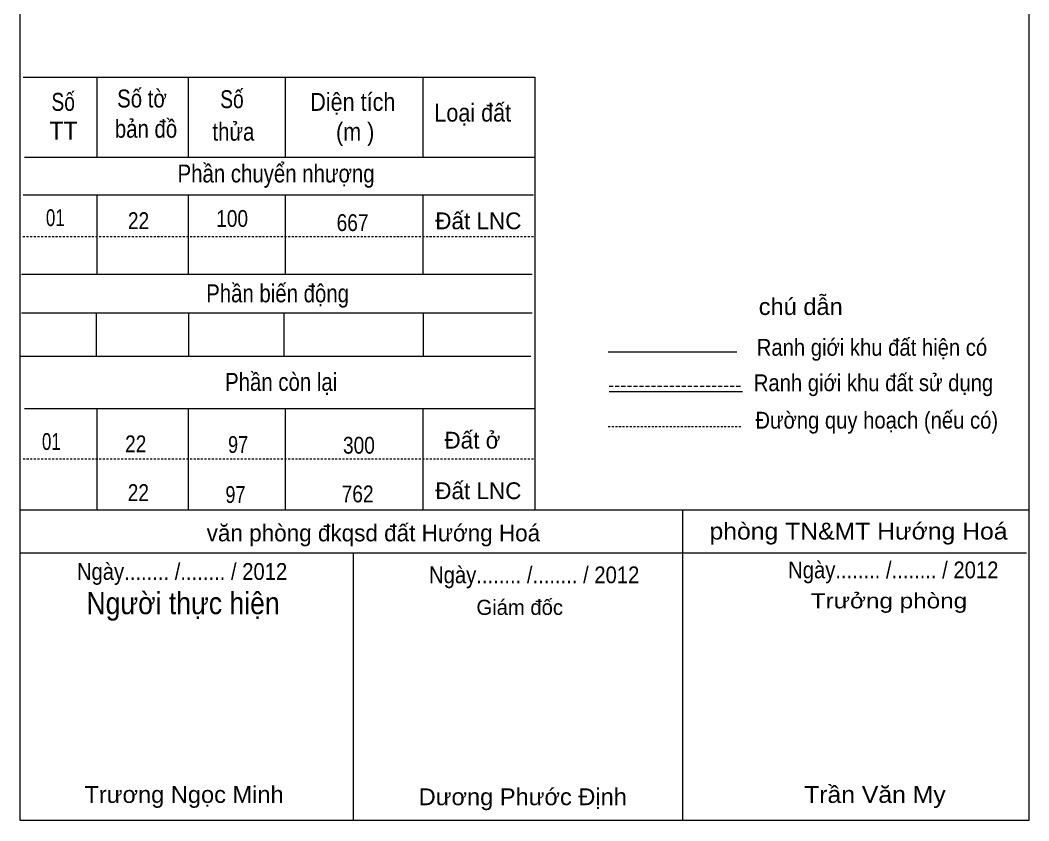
# Model space of a CAD drawing. Header units: metres. Extents: x 535887 to 536548, y 1837332 to 1837987.
# Drawn here: x 535887.4 to 536067.4, y 1837331.9 to 1837474.8 of the extents above; entities that cross this region are included whole.
import ezdxf
from ezdxf.enums import TextEntityAlignment as Align

# ---------------------------------------------------------------- set-up
doc = ezdxf.new("R2010")
doc.units = ezdxf.units.M
doc.header["$LTSCALE"] = 0.24
doc.linetypes.add('MEDIUM_DASHED', pattern=[4.5, 3, -1.5])
doc.linetypes.add('SHORT_DASHED', pattern=[2.7, 1.5, -1.2])
doc.layers.add('17', color=7, linetype='Continuous', lineweight=13)
doc.layers.add('5', color=7, linetype='Continuous', lineweight=13)

msp = doc.modelspace()

# ---------------------------------------------------------------- linework, layer by layer
at = {"layer": '17', "linetype": 'SHORT_DASHED'}
for p, q in [((535887.89, 1837436.18), (535979, 1837436.18)), ((535887.9, 1837396.51), (535979.26, 1837396.51))]:
    msp.add_line(p, q, dxfattribs=at)
at = {"layer": '17'}
for p, q in [((535900.95, 1837422.55), (535900.95, 1837414.84)), ((535917.44, 1837422.55), (535917.44, 1837414.84)), ((535934.44, 1837422.55), (535934.44, 1837414.84)), ((535959.3, 1837422.55), (535959.3, 1837414.84))]:
    msp.add_line(p, q, dxfattribs=at)
at = {"layer": '5'}
for p, q in [((535887.9, 1837464.61), (535979.26, 1837464.61)), ((535901.06, 1837464.61), (535901.06, 1837450.33)), ((535917.34, 1837464.61), (535917.34, 1837450.33)), ((535934.66, 1837464.61), (535934.66, 1837450.33)), ((535959.26, 1837464.61), (535959.26, 1837450.33)), ((535979.26, 1837464.61), (535979.26, 1837387.38)), ((535888.15, 1837450.33), (535979.26, 1837450.33)), ((535887.9, 1837443.64), (535979.01, 1837443.64)), ((535901.06, 1837443.64), (535901.06, 1837429.49)), ((535917.34, 1837443.64), (535917.34, 1837429.49)), ((535934.66, 1837443.64), (535934.66, 1837429.49)), ((535959.26, 1837443.64), (535959.26, 1837429.49)), ((535887.65, 1837429.49), (535978.76, 1837429.49)), ((535887.64, 1837422.54), (535978.75, 1837422.54)), ((535887.39, 1837414.84), (535978.5, 1837414.84)), ((535992.31, 1837415.58), (536015.31, 1837415.58)), ((535992.51, 1837408.5), (536016.31, 1837408.5)), ((535888.15, 1837405.48), (535979.26, 1837405.48)), ((535901.06, 1837405.48), (535901.06, 1837387.38)), ((535917.34, 1837405.48), (535917.34, 1837387.38)), ((535934.66, 1837405.48), (535934.66, 1837387.38)), ((535959.26, 1837405.48), (535959.26, 1837387.38)), ((535887.39, 1837387.38), (536067.39, 1837387.38)), ((536005.59, 1837387.38), (536005.59, 1837331.9)), ((535887.39, 1837379.7), (536066.99, 1837379.7)), ((535946.79, 1837379.58), (535946.79, 1837331.9))]:
    msp.add_line(p, q, dxfattribs=at)
at = {"layer": '5', "linetype": 'MEDIUM_DASHED'}
msp.add_line((535992.51, 1837409.5), (536016.11, 1837409.5), dxfattribs=at)
at = {"layer": '5', "linetype": 'SHORT_DASHED'}
msp.add_line((535992.31, 1837402.3), (536016.11, 1837402.3), dxfattribs=at)
at = {"layer": '5'}
msp.add_lwpolyline([(535887.39, 1837615.5), (536067.39, 1837615.5), (536067.39, 1837331.98), (535887.39, 1837331.98)], close=True, dxfattribs=at)

# ---------------------------------------------------------------- texts
for s, height, width, p in [('Số', 3.2, 0.8, (535895.065, 1837458.61)), ('Số tờ', 3.2, 0.85, (535909.125, 1837459.21)), ('Số', 3.2, 0.8, (535925.185, 1837459.09)), ('Diện tích', 3.2, 0.9, (535946.75, 1837458.61)), ('Loại đất', 3.2, 0.9, (535968.155, 1837456.69)), ('TT', 3.2, 0.95, (535895.125, 1837453.49)), ('bản đồ', 3.2, 0.85, (535909.845, 1837453.81)), ('thửa', 3.2, 0.85, (535925.445, 1837453.29)), ('(m )', 3.2, 0.9, (535947.17, 1837453.29)), ('Phần chuyển nhượng', 3.2, 0.85, (535933.06, 1837445.83)), ('01', 3, 0.75, (535893.66, 1837438.04)), ('22', 3, 0.85, (535908.51, 1837437.51)), ('100', 3, 0.85, (535925.21, 1837437.9)), ('667', 3, 0.85, (535946.705, 1837437.16)), ('Phần biến động', 3.2, 0.85, (535933.325, 1837424.44)), ('chú dẫn', 3, 1.05, (536026.685, 1837422.18)), ('Ranh giới khu đất hiện có ', 3, 0.9, (536039.9, 1837414.9)), ('Phần còn lại', 3.2, 0.85, (535933.965, 1837408.63)), ('Ranh giới khu đất sử dụng', 3, 0.9, (536039.67, 1837408.58)), ('Đường quy hoạch (nếu có)', 3, 0.9, (536040.25, 1837401.9)), ('01', 3, 0.75, (535892.95, 1837398.09)), ('22', 3, 0.85, (535908.01, 1837397.68)), ('97', 3, 0.8, (535926.275, 1837397.56)), ('300', 3, 0.85, (535947.84, 1837397.43)), ('22', 3, 0.85, (535908.48, 1837388.98)), ('97', 3, 0.8, (535925.805, 1837388.63)), ('762', 3, 0.85, (535947.61, 1837388.74)), ('phòng TN&MT Hướng Hoá ', 3, 1.1, (536037.61, 1837382.1)), ('Ngày........ /........ / 2012', 3, 0.9, (535916.28, 1837374.9)), ('Ngày........ /........ / 2012', 3, 0.9, (535979.12, 1837374.3)), ('Ngày........ /........ / 2012', 3, 0.9, (536043.2, 1837375.18)), ('Người thực hiện', 3.937, 0.9, (535916.455, 1837368.78)), ('Trưởng phòng', 2.7, 1.2, (536042.44, 1837369.82)), ('Trương Ngọc Minh', 3, 1.05, (535916.635, 1837335.1)), ('Dương Phước Định', 3, 1.05, (535977.08, 1837334.69)), ('Trần Văn My', 3, 1.1, (536039.925, 1837335.1))]:
    msp.add_text(s, height=height, dxfattribs=dict(at, width=width)).set_placement(p, align=Align.CENTER)
for s, height, p in [('Đất LNC', 3, (535969.155, 1837437.48)), ('Đất ở', 3, (535968.095, 1837398.33)), ('Đất LNC', 3, (535969.155, 1837389.31)), ('văn phòng đkqsd đất Hướng Hoá ', 3, (535950.985, 1837381.78)), (' Giám đốc', 2.7, (535976.035, 1837368.65))]:
    msp.add_text(s, height=height, dxfattribs=at).set_placement(p, align=Align.CENTER)

doc.saveas('drawing.dxf')
